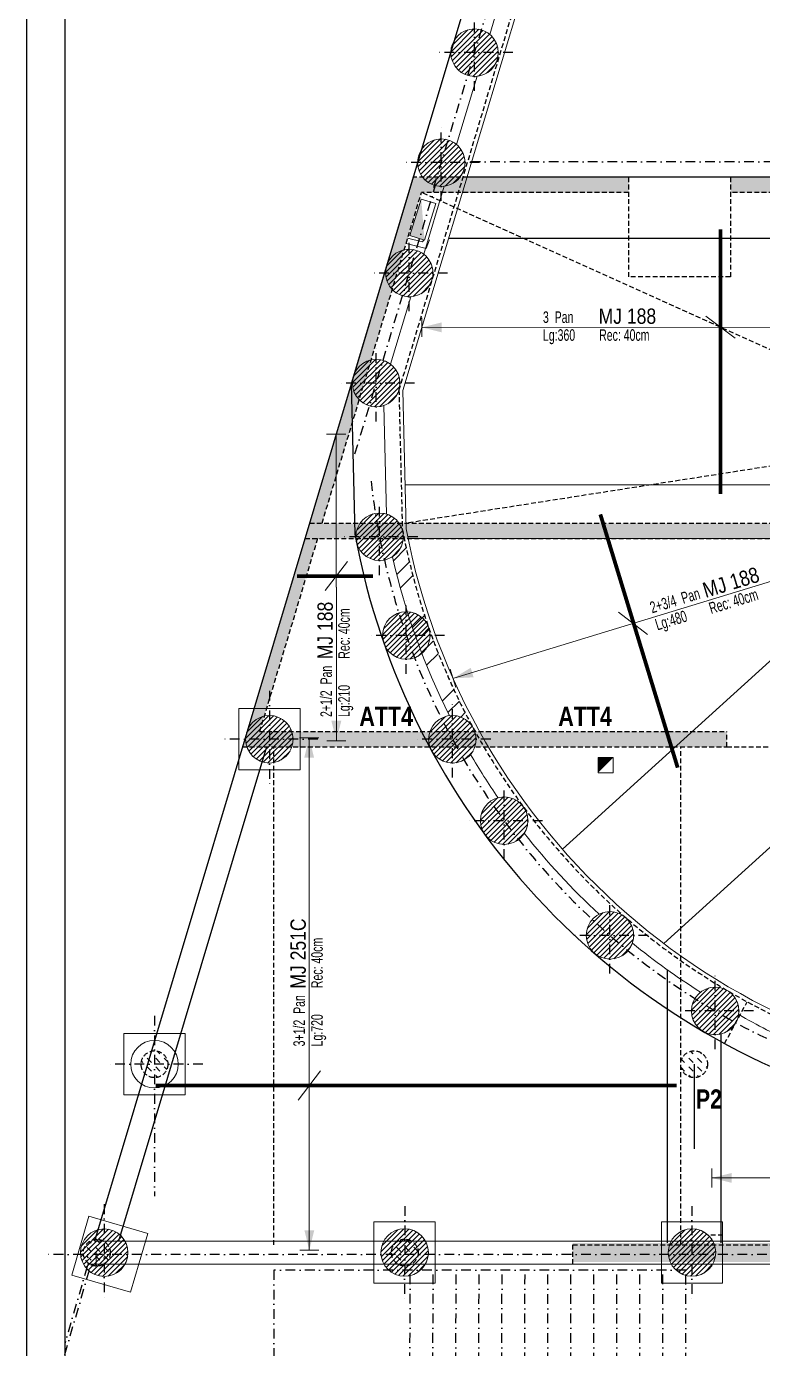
# Model space of a CAD drawing. Header units: millimetres. Extents: x 11968 to 17218, y -49066 to -44866.
# Drawn here: x 11968 to 12929, y -48194 to -46468 of the extents above; entities that cross this region are included whole.
import ezdxf
from ezdxf.enums import TextEntityAlignment as Align

# ---------------------------------------------------------------- set-up
doc = ezdxf.new("R2010")
doc.units = ezdxf.units.MM
doc.linetypes.add('CACHEX2', pattern=[19.05, 12.7, -6.35])
doc.linetypes.add('TIRETPTX2', pattern=[50.8, 25.4, -12.7, 0, -12.7])
for name, color, linetype in [('01-Cad  2', 1, 'Continuous'), ('01_ARMA_INF', 50, 'Continuous'), ('01_linteaux', 2, 'Continuous'), ('01_murs_sup', 2, 'CACHEX2'), ('01_poch_BN', 9, 'Continuous'), ('01_poch_murs', 253, 'Continuous'), ('01_texte', 230, 'Continuous')]:
    doc.layers.add(name, color=color, linetype=linetype)
for name, color, linetype, lineweight in [('01_murs_coup', 5, 'Continuous', 60), ('01_PIEUX', 5, 'Continuous', 60), ('01_poutres', 2, 'Continuous', 18), ('01_résv', 32, 'Continuous', 9), ('B Général', 7, 'Continuous', 5)]:
    doc.layers.add(name, color=color, linetype=linetype, lineweight=lineweight)
doc.styles.add('PATIO', font='ARIALN.TTF')
doc.styles.add('Titre', font='ariblk.ttf')
pattern_1 = [(135, (-9477.412, -36504.9156), (-11.2253202, 9e-16), [7.9375, -7.9375])]
pattern_2 = [(135, (-9477.412, -36504.7156), (-11.2253202, 9e-16), [7.9375, -7.9375])]

msp = doc.modelspace()

# ---------------------------------------------------------------- hatches: boundary and pattern name
at = {"layer": '01_murs_sup', "ltscale": 0.5}
h = msp.add_hatch(dxfattribs=at)
h.set_pattern_fill('DASH', color=256, scale=2.5, angle=135)
h.set_pattern_definition([(135, (12823.496, -36482.919), (-11.22532, 9e-16), [7.9375, -7.9375])])
edge = h.paths.add_edge_path()
edge.add_line((13334.2, -46664.53), (13334.2, -46684.53))
edge.add_arc((13334.2, -46984.53), 300, 0, 90, ccw=False)
edge.add_line((13634.2, -46984.53), (13654.2, -46984.53))
edge.add_line((13654.2, -46984.53), (13654.2, -46983.29))
edge.add_arc((13334.2, -46984.53), 320, 0.22273, 90)
h.paths.add_polyline_path([(13334.2, -46664.53), (13034.2, -46664.53), (13034.2, -46597.84), (13014.2, -46597.84), (13014.2, -46664.53), (12887.37, -46664.53), (12887.37, -46684.53), (13334.2, -46684.53)])
h.paths.add_polyline_path([(12754.17, -46664.53), (12473.05, -46664.53), (12376.99, -46984.53), (12393.7, -46984.53), (12483.75, -46684.53), (12754.17, -46684.53)])
h.paths.add_polyline_path([(13334.2, -47116.17), (13165.78, -47116.17), (13165.78, -47136.17), (13229.17, -47136.17), (13229.17, -47276.57), (13247.17, -47276.57), (13247.17, -47136.17), (13334.2, -47136.17)])
edge = h.paths.add_edge_path()
edge.add_line((13654.2, -46984.53), (13634.2, -46984.53))
edge.add_line((13634.2, -46984.53), (13634.2, -47116.17))
edge.add_line((13634.2, -47116.17), (13334.2, -47116.17))
edge.add_line((13334.2, -47116.17), (13334.2, -47136.17))
edge.add_line((13334.2, -47136.17), (13634.2, -47136.17))
edge.add_line((13634.2, -47136.17), (13634.2, -47388.17))
edge.add_line((13634.2, -47388.17), (13334.2, -47388.17))
edge.add_line((13334.2, -47388.17), (13334.2, -47408.17))
edge.add_line((13334.2, -47408.17), (14126.11, -47408.17))
edge.add_arc((13334.2, -46957.84), 911, 330.37436, 342.53676)
edge.add_line((14203.22, -47231.22), (14203.22, -46984.53))
edge.add_line((14203.22, -46984.53), (14183.22, -46984.53))
edge.add_line((14183.22, -46984.53), (14183.22, -47228.13))
edge.add_arc((13334.2, -46957.84), 891, 331.11977, 342.3403, ccw=False)
edge.add_line((14114.39, -47388.17), (13654.2, -47388.17))
edge.add_line((13654.2, -47388.17), (13654.2, -46984.53))
h.paths.add_polyline_path([(13334.2, -47388.17), (13247.17, -47388.17), (13247.17, -47379.77), (13229.17, -47379.77), (13229.17, -47388.17), (13181.85, -47388.17), (13181.85, -47408.17), (13334.2, -47408.17)])
h.paths.add_polyline_path([(12250.16, -47408.28), (12882.35, -47408.17), (12882.35, -47388.17), (12272.53, -47388.17), (12348.18, -47136.17), (13041.17, -47136.17), (13041.17, -47388.17), (12985.55, -47388.17), (12985.55, -47408.17), (13078.65, -47408.17), (13078.65, -47388.17), (13059.17, -47388.17), (13059.17, -47116.17), (12354.18, -47116.17), (12393.7, -46984.53), (12376.99, -46984.53)])
h = msp.add_hatch(dxfattribs=at)
h.set_pattern_fill('DASH', color=256, scale=2.5, angle=135)
h.set_pattern_definition(pattern_1)
h.paths.add_polyline_path([(12137, -47804.91), (12135.42, -47810.18), (12135.42, -47822.34), (12152.92, -47822.34, 0.3879504)])
h.paths.add_polyline_path([(12135.42, -47810.18), (12135.42, -47804.84, 0.0377781), (12132.78, -47805.04), (12127.59, -47822.34), (12131.77, -47822.34)])
h.paths.add_polyline_path([(12130.53, -47812.54, -0.3862519), (12130.3, -47812.68), (12128.51, -47812.32), (12125.5, -47822.34), (12127.59, -47822.34)])
h.paths.add_polyline_path([(12128.51, -47812.32), (12122.05, -47811.05, 0.1771433), (12117.92, -47822.34), (12125.5, -47822.34)])
h.paths.add_polyline_path([(12125.5, -47822.34), (12117.92, -47822.34, 0.0703601), (12118.6, -47827.19), (12123.45, -47829.18)])
h.paths.add_polyline_path([(12127.59, -47822.34), (12125.5, -47822.34), (12123.45, -47829.18), (12125.14, -47829.88, -0.3856262), (12125.25, -47830.12)])
h.paths.add_polyline_path([(12131.77, -47822.34), (12127.59, -47822.34), (12123.69, -47835.33, 0.0604569), (12127.14, -47837.76)])
h.paths.add_polyline_path([(12123.36, -47829.47), (12118.71, -47827.56, 0.0475504), (12120, -47830.62), (12122.85, -47831.18)])
h.paths.add_polyline_path([(12122.76, -47831.47), (12120.19, -47830.96, 0.0475559), (12122.1, -47833.69)])
h.paths.add_polyline_path([(12124.78, -47831.69, -0.3862519), (12124.55, -47831.83), (12122.76, -47831.47), (12122.1, -47833.69, 0.0327381), (12123.69, -47835.33)])
h.paths.add_polyline_path([(12135.42, -47822.34), (12131.77, -47822.34), (12127.14, -47837.76, 0.1238142), (12135.42, -47839.84)])
h.paths.add_polyline_path([(12152.92, -47822.34), (12135.42, -47822.34), (12135.42, -47839.84, 0.4142136)])
h = msp.add_hatch(dxfattribs=at)
h.set_pattern_fill('DASH', color=256, scale=2.5, angle=135)
h.set_pattern_definition(pattern_1)
h.paths.add_polyline_path([(12857.17, -47822.34, 0.4690029), (12836.48, -47805.13), (12823.1, -47827.95, 0.8486961)])
h.paths.add_polyline_path([(12836.48, -47805.13, 0.3614677), (12822.17, -47822.34, 0.0818436), (12823.1, -47827.95)])
h = msp.add_hatch(dxfattribs=at)
h.set_pattern_fill('DASH', color=256, scale=2.5, angle=135)
h.set_pattern_definition(pattern_1)
h.paths.add_polyline_path([(12056.81, -48051.17, 0.2735656), (12043.46, -48062.97), (12052.48, -48065.6), (12053.29, -48062.9), (12045.62, -48061.39, -0.4427393), (12045.47, -48061.13), (12046.48, -48057.77, -0.4433907), (12046.75, -48057.64), (12053.98, -48060.61)])
h.paths.add_polyline_path([(12058.98, -48050.9, 0.0313024), (12056.81, -48051.17), (12053.98, -48060.61), (12055.67, -48061.31, -0.3856262), (12055.78, -48061.55)])
h.paths.add_polyline_path([(12063.09, -48051.12, 0.0590074), (12058.98, -48050.9), (12054.4, -48066.16), (12058.24, -48067.28)])
h.paths.add_polyline_path([(12069.81, -48053.79, 0.104424), (12063.09, -48051.12), (12058.24, -48067.28), (12061.93, -48068.36), (12069.81, -48068.36)])
h.paths.add_polyline_path([(12069.81, -48053.79), (12069.81, -48068.36), (12077.61, -48068.36, 0.2508915)])
h.paths.add_polyline_path([(12077.61, -48068.36), (12069.81, -48068.36), (12069.81, -48080.86), (12072.36, -48080.86, 0.2015659)])
h.paths.add_polyline_path([(12069.81, -48070.66), (12061.93, -48068.36), (12059.17, -48068.36), (12059.17, -48080.86), (12069.81, -48080.86)])
h.paths.add_polyline_path([(12059.17, -48068.36), (12057.92, -48068.36), (12054.16, -48080.86), (12059.17, -48080.86)])
h.paths.add_polyline_path([(12054.16, -48080.86), (12053.1, -48084.4, 0.25519), (12069.81, -48082.92), (12069.81, -48080.86)])
h.paths.add_polyline_path([(12057.92, -48068.36), (12053.74, -48068.36), (12049.99, -48080.86), (12054.16, -48080.86)])
h.paths.add_polyline_path([(12053.74, -48068.36), (12051.65, -48068.36), (12049.66, -48074.98), (12051.35, -48075.68, -0.3856262), (12051.47, -48075.92)])
h.paths.add_polyline_path([(12051.65, -48068.36), (12042.61, -48068.36, 0.056272), (12043.05, -48072.26), (12049.66, -48074.98)])
h.paths.add_polyline_path([(12052.48, -48065.6), (12043.46, -48062.97, 0.0784305), (12042.61, -48068.36), (12051.65, -48068.36)])
h.paths.add_polyline_path([(12043.14, -48072.62, 0.0524589), (12044.39, -48076.06), (12049.06, -48076.98), (12049.58, -48075.27)])
h.paths.add_polyline_path([(12048.98, -48077.27), (12044.57, -48076.4, 0.0797259), (12047.86, -48080.86), (12047.9, -48080.86)])
h.paths.add_polyline_path([(12051, -48077.49, -0.3862519), (12050.77, -48077.63), (12048.98, -48077.27), (12047.9, -48080.86), (12049.99, -48080.86)])
h.paths.add_polyline_path([(12054.16, -48080.86), (12049.99, -48080.86), (12049.55, -48082.32, 0.0590074), (12053.1, -48084.4)])
h = msp.add_hatch(dxfattribs=at)
h.set_pattern_fill('DASH', color=256, scale=2.5, angle=135)
h.set_pattern_definition(pattern_2)
h.paths.add_polyline_path([(12461.95, -48050.66, 0.411326), (12444.63, -48068.16), (12461.93, -48068.16)])
h.paths.add_polyline_path([(12461.95, -48050.66), (12461.93, -48068.16), (12479.63, -48068.16, 0.4170828)])
h = msp.add_hatch(dxfattribs=at)
h.set_pattern_fill('DASH', color=256, scale=2.5, angle=135)
h.set_pattern_definition([(135, (12823.496, -36480.419), (-11.22532, 9e-16), [7.9375, -7.9375])])
h.paths.add_polyline_path([(13334.2, -48055.66), (12681.27, -48055.66), (12681.27, -48080.66), (13334.2, -48080.66)])
h.paths.add_polyline_path([(14384.3, -48055.66), (13334.2, -48055.66), (13334.2, -48080.66), (14384.3, -48080.66)])
h = msp.add_hatch(dxfattribs=at)
h.set_pattern_fill('DASH', color=256, scale=2.5, angle=135)
h.set_pattern_definition(pattern_2)
h.paths.add_polyline_path([(12461.93, -48068.16), (12444.63, -48068.16, 0.2015613), (12449.88, -48080.66), (12461.91, -48080.66)])
at = {"layer": '01_poch_murs', "ltscale": 0.5}
h = msp.add_hatch(dxfattribs=at)
h.set_pattern_fill('ANSI31', color=256, scale=1.5)
h.set_pattern_definition([(45, (-5655.559, -37798.697), (-3.367596, 3.367596), [])])
h.paths.add_polyline_path([(12553.13, -46470.96, 0.4142136), (12522.13, -46501.96), (12553.13, -46501.96)])
h.paths.add_polyline_path([(12553.13, -46501.96), (12522.13, -46501.96, 0.4142136), (12553.13, -46532.96)])
h.paths.add_polyline_path([(12553.13, -46470.96), (12553.13, -46501.96), (12584.13, -46501.96, 0.4142136)])
h.paths.add_polyline_path([(12584.13, -46501.96), (12553.13, -46501.96), (12553.13, -46532.96, 0.4142136)])
h = msp.add_hatch(dxfattribs=at)
h.set_pattern_fill('ANSI31', color=256, scale=1.5)
h.set_pattern_definition([(45, (-5698.9996, -37942.2692), (-3.367596, 3.367596), [])])
h.paths.add_polyline_path([(12509.69, -46614.54, 0.4142136), (12478.69, -46645.54), (12509.69, -46645.54)])
h.paths.add_polyline_path([(12509.69, -46645.54), (12478.69, -46645.54, 0.4142136), (12509.69, -46676.54)])
h.paths.add_polyline_path([(12509.69, -46614.54), (12509.69, -46645.54), (12540.69, -46645.54, 0.4142136)])
h.paths.add_polyline_path([(12540.69, -46645.54), (12509.69, -46645.54), (12509.69, -46676.54, 0.4142136)])
h = msp.add_hatch(dxfattribs=at)
h.set_pattern_fill('ANSI31', color=256, scale=1.5)
h.set_pattern_definition([(45, (-5740.787, -38086.332), (-3.367596, 3.367596), [])])
h.paths.add_polyline_path([(12467.91, -46758.6, 0.4142136), (12436.91, -46789.6), (12467.91, -46789.6)])
h.paths.add_polyline_path([(12467.91, -46789.6), (12436.91, -46789.6, 0.4142136), (12467.91, -46820.6)])
h.paths.add_polyline_path([(12467.91, -46758.6), (12467.91, -46789.6), (12498.91, -46789.6, 0.4142136)])
h.paths.add_polyline_path([(12498.91, -46789.6), (12467.91, -46789.6), (12467.91, -46820.6, 0.4142136)])
h = msp.add_hatch(dxfattribs=at)
h.set_pattern_fill('ANSI31', color=256, scale=1.5)
h.set_pattern_definition([(45, (-5783.9433, -38229.9994), (-3.367596, 3.367596), [])])
h.paths.add_polyline_path([(12424.75, -46902.27, 0.4142136), (12393.75, -46933.27), (12424.75, -46933.27)])
h.paths.add_polyline_path([(12424.75, -46933.27), (12393.75, -46933.27, 0.4142136), (12424.75, -46964.27)])
h.paths.add_polyline_path([(12424.75, -46902.27), (12424.75, -46933.27), (12455.75, -46933.27, 0.4142136)])
h.paths.add_polyline_path([(12455.75, -46933.27), (12424.75, -46933.27), (12424.75, -46964.27, 0.4142136)])
h = msp.add_hatch(dxfattribs=at)
h.set_pattern_fill('ANSI31', color=256, scale=1.5)
h.set_pattern_definition([(45, (-5779.5297, -38430.5896), (-3.367596, 3.367596), [])])
h.paths.add_polyline_path([(12429.16, -47102.86, 0.4142136), (12398.16, -47133.86), (12429.16, -47133.86)])
h.paths.add_polyline_path([(12429.16, -47133.86), (12398.16, -47133.86, 0.4142136), (12429.16, -47164.86)])
h.paths.add_polyline_path([(12429.16, -47102.86), (12429.16, -47133.86), (12460.16, -47133.86, 0.4142136)])
h.paths.add_polyline_path([(12460.16, -47133.86), (12429.16, -47133.86), (12429.16, -47164.86, 0.4142136)])
h = msp.add_hatch(dxfattribs=at)
h.set_pattern_fill('ANSI34', color=2, scale=5)
h.set_pattern_definition([(45, (-4665.36, -25191.075), (-67.35192, 67.35192), []), (45, (-4642.91, -25191.075), (-67.35192, 67.35192), []), (45, (-4620.46, -25191.075), (-67.35192, 67.35192), []), (45, (-4598.01, -25191.075), (-67.35192, 67.35192), [])])
h.paths.add_polyline_path([(13041.17, -47320.1), (13025.16, -47320.1), (13025.16, -47388.17), (13041.17, -47388.17)])
h.paths.add_polyline_path([(12496.98, -47262.68), (12495.06, -47262.68, -0.2171494), (12484.39, -47286.08, 0.0244261), (12520.46, -47367.39, -0.3072255), (12551.39, -47383.37, -0.0371972)])
h.paths.add_polyline_path([(12465.34, -47231.71, 0.0089649), (12475.72, -47262.68), (12495.06, -47262.68, 0.4020997)], flags=17)
h.paths.add_polyline_path([(12461.23, -47136.17), (12460.08, -47136.17, -0.2355691), (12445.91, -47159.95, 0.0204107), (12465.34, -47231.71, -0.3072255), (12493.31, -47252.43, -0.0338774)])
h.paths.add_polyline_path([(13000.02, -47355.34), (13036.19, -47355.34), (13036.19, -47324.11), (13000.02, -47324.11)], flags=9)
h.paths.add_polyline_path([(12456.27, -47273.74), (12502.11, -47257.68), (12491.78, -47228.21), (12445.94, -47244.27)], flags=9)
h = msp.add_hatch(dxfattribs=at)
h.set_pattern_fill('ANSI31', color=256, scale=1.5)
h.set_pattern_definition([(45, (-5744.6347, -38559.4114), (-3.367596, 3.367596), [])])
h.paths.add_polyline_path([(12464.06, -47231.68, 0.4142136), (12433.06, -47262.68), (12464.06, -47262.68)])
h.paths.add_polyline_path([(12464.06, -47262.68), (12433.06, -47262.68, 0.4142136), (12464.06, -47293.68)])
h.paths.add_polyline_path([(12464.06, -47231.68), (12464.06, -47262.68), (12495.06, -47262.68, 0.4142136)])
h.paths.add_polyline_path([(12495.06, -47262.68), (12464.06, -47262.68), (12464.06, -47293.68, 0.4142136)])
h = msp.add_hatch(dxfattribs=at)
h.set_pattern_fill('ANSI31', color=256, scale=1.5)
h.set_pattern_definition([(45, (-5923.3605, -38694.906), (-3.367596, 3.367596), [])])
h.paths.add_polyline_path([(12285.33, -47367.17, 0.4142136), (12254.33, -47398.17), (12285.33, -47398.17)])
h.paths.add_polyline_path([(12285.33, -47398.17), (12254.33, -47398.17, 0.4142136), (12285.33, -47429.17)])
h.paths.add_polyline_path([(12285.33, -47367.17), (12285.33, -47398.17), (12316.33, -47398.17, 0.4142136)])
h.paths.add_polyline_path([(12316.33, -47398.17), (12285.33, -47398.17), (12285.33, -47429.17, 0.4142136)])
h = msp.add_hatch(dxfattribs=at)
h.set_pattern_fill('ANSI31', color=256, scale=1.5)
h.set_pattern_definition([(45, (-5684.5423, -38694.906), (-3.367596, 3.367596), [])])
h.paths.add_polyline_path([(12524.15, -47367.17, 0.4142136), (12493.15, -47398.17), (12524.15, -47398.17)])
h.paths.add_polyline_path([(12524.15, -47398.17), (12493.15, -47398.17, 0.4142136), (12524.15, -47429.17)])
h.paths.add_polyline_path([(12524.15, -47367.17), (12524.15, -47398.17), (12555.15, -47398.17, 0.4142136)])
h.paths.add_polyline_path([(12555.15, -47398.17), (12524.15, -47398.17), (12524.15, -47429.17, 0.4142136)])
h = msp.add_hatch(dxfattribs=at)
h.set_pattern_fill('ANSI31', color=256, scale=1.5)
h.set_pattern_definition([(45, (-5616.97, -38801.2), (-3.367596, 3.367596), [])])
h.paths.add_polyline_path([(12591.72, -47473.47, 0.4142136), (12560.72, -47504.47), (12591.72, -47504.47)])
h.paths.add_polyline_path([(12591.72, -47504.47), (12560.72, -47504.47, 0.4142136), (12591.72, -47535.47)])
h.paths.add_polyline_path([(12591.72, -47473.47), (12591.72, -47504.47), (12622.72, -47504.47, 0.4142136)])
h.paths.add_polyline_path([(12622.72, -47504.47), (12591.72, -47504.47), (12591.72, -47535.47, 0.4142136)])
h = msp.add_hatch(dxfattribs=at)
h.set_pattern_fill('ANSI31', color=256, scale=1.5)
h.set_pattern_definition([(45, (-5478.8668, -38950.8535), (-3.367596, 3.367596), [])])
h.paths.add_polyline_path([(12729.83, -47623.12, 0.4142136), (12698.83, -47654.12), (12729.83, -47654.12)])
h.paths.add_polyline_path([(12729.83, -47654.12), (12698.83, -47654.12, 0.4142136), (12729.83, -47685.12)])
h.paths.add_polyline_path([(12729.83, -47623.12), (12729.83, -47654.12), (12760.83, -47654.12, 0.4142136)])
h.paths.add_polyline_path([(12760.83, -47654.12), (12729.83, -47654.12), (12729.83, -47685.12, 0.4142136)])
h = msp.add_hatch(dxfattribs=at)
h.set_pattern_fill('ANSI31', color=256, scale=1.5)
h.set_pattern_definition([(45, (-5341.5224, -39049.5313), (-3.367596, 3.367596), [])])
h.paths.add_polyline_path([(12867.17, -47721.8, 0.4142136), (12836.17, -47752.8), (12867.17, -47752.8)])
h.paths.add_polyline_path([(12867.17, -47752.8), (12836.17, -47752.8, 0.4142136), (12867.17, -47783.8)])
h.paths.add_polyline_path([(12867.17, -47721.8), (12867.17, -47752.8), (12898.17, -47752.8, 0.4142136)])
h.paths.add_polyline_path([(12898.17, -47752.8), (12867.17, -47752.8), (12867.17, -47783.8, 0.4142136)])
h = msp.add_hatch(dxfattribs=at)
h.set_pattern_fill('ANSI31', color=256, scale=1.5)
h.set_pattern_definition([(45, (-6138.8834, -39365.092), (-3.367596, 3.367596), [])])
h.paths.add_polyline_path([(12069.81, -48037.36, 0.4142136), (12038.81, -48068.36), (12069.81, -48068.36)])
h.paths.add_polyline_path([(12069.81, -48068.36), (12038.81, -48068.36, 0.4142136), (12069.81, -48099.36)])
h.paths.add_polyline_path([(12069.81, -48037.36), (12069.81, -48068.36), (12100.81, -48068.36, 0.4142136)])
h.paths.add_polyline_path([(12100.81, -48068.36), (12069.81, -48068.36), (12069.81, -48099.36, 0.4142136)])
h = msp.add_hatch(dxfattribs=at)
h.set_pattern_fill('ANSI31', color=256, scale=1.5)
h.set_pattern_definition([(45, (-5746.8654, -39364.8925), (-3.367596, 3.367596), [])])
h.paths.add_polyline_path([(12461.83, -48037.16, 0.4142136), (12430.83, -48068.16), (12461.83, -48068.16)])
h.paths.add_polyline_path([(12461.83, -48068.16), (12430.83, -48068.16, 0.4142136), (12461.83, -48099.16)])
h.paths.add_polyline_path([(12461.83, -48037.16), (12461.83, -48068.16), (12492.83, -48068.16, 0.4142136)])
h.paths.add_polyline_path([(12492.83, -48068.16), (12461.83, -48068.16), (12461.83, -48099.16, 0.4142136)])
h = msp.add_hatch(dxfattribs=at)
h.set_pattern_fill('ANSI31', color=256, scale=1.5)
h.set_pattern_definition([(45, (-5371.8176, -39364.8925), (-3.367596, 3.367596), [])])
h.paths.add_polyline_path([(12836.87, -48037.16, 0.4142136), (12805.87, -48068.16), (12836.87, -48068.16)])
h.paths.add_polyline_path([(12836.87, -48068.16), (12805.87, -48068.16, 0.4142136), (12836.87, -48099.16)])
h.paths.add_polyline_path([(12836.87, -48037.16), (12836.87, -48068.16), (12867.87, -48068.16, 0.4142136)])
h.paths.add_polyline_path([(12867.87, -48068.16), (12836.87, -48068.16), (12836.87, -48099.16, 0.4142136)])

# ---------------------------------------------------------------- linework, layer by layer
at = {"layer": '01-Cad  2'}
for p, q in [((11968.3, -44866.08, 9.99), (11968.3, -49066.08, -5.46)), ((12018.3, -44916.08, -0.3), (12018.3, -49016.08, -0.3))]:
    msp.add_line(p, q, dxfattribs=at)
at = {"layer": '01_ARMA_INF', "linetype": 'Continuous', "lineweight": 0, "const_width": 5, "flags": 128}
for points in [[(12874.07, -47078.17), (12874.03, -46732.53)], [(12818.21, -47435.24), (12717.29, -47104.66)], [(12420.76, -47185.36), (12321.4, -47185.39)], [(12816.67, -47850.13), (12137.08, -47850.16)]]:
    msp.add_lwpolyline(points, dxfattribs=at)
at = {"layer": '01_linteaux', "ltscale": 0.5}
for p, q in [((12675.5, -45989.87), (12392.2, -46934.03)), ((13334.2, -46664.53), (12543.06, -46664.53)), ((13122.54, -46744.53), (12519.03, -46744.53))]:
    msp.add_line(p, q, dxfattribs=at)
at = {"layer": '01_linteaux', "linetype": 'CACHEX2', "ltscale": 0.5}
for p, q in [((12735.49, -46006.55), (12454.42, -46942.24)), ((12454.42, -46942.24), (12458.81, -47123.88)), ((12879.36, -47795.29), (12908.95, -47740.81))]:
    msp.add_line(p, q, dxfattribs=at)
at = {"layer": '01_linteaux', "linetype": 'TIRETPTX2', "ltscale": 0.5}
for p, q in [((12499.87, -46678), (12706.56, -45994.9)), ((12553.13, -46551.96), (12553.13, -46451.96)), ((12603.13, -46501.96), (12503.13, -46501.96)), ((12509.69, -46695.54), (12509.69, -46595.54)), ((12559.69, -46645.54), (12459.69, -46645.54)), ((12994.2, -46644.53), (12543.06, -46644.53)), ((12397.04, -47025.58), (12502.74, -46673.45)), ((12467.91, -46839.6), (12467.91, -46739.6)), ((12517.91, -46789.6), (12417.91, -46789.6)), ((12424.75, -46983.27), (12424.75, -46883.27)), ((12474.75, -46933.27), (12374.75, -46933.27)), ((12429.16, -47183.86), (12429.16, -47083.86)), ((12479.16, -47133.86), (12379.16, -47133.86)), ((12464.06, -47312.68), (12464.06, -47212.68)), ((12514.06, -47262.68), (12414.06, -47262.68)), ((12285.33, -47335.02), (12285.33, -47461.33)), ((12524.15, -47448.17), (12524.15, -47348.17)), ((12348.49, -47398.17), (12222.17, -47398.17)), ((12574.15, -47398.17), (12474.15, -47398.17)), ((12591.72, -47554.47), (12591.72, -47454.47)), ((12641.72, -47504.47), (12541.72, -47504.47)), ((12729.83, -47704.12), (12729.83, -47604.12)), ((12779.83, -47654.12), (12679.83, -47654.12)), ((12867.17, -47802.8), (12867.17, -47702.8)), ((12135.42, -47759.18), (12135.42, -47994.41)), ((12917.17, -47752.8), (12817.17, -47752.8)), ((12198.58, -47822.34), (12072.26, -47822.34)), ((12069.81, -48005.2), (12069.81, -48131.52)), ((12462.03, -48007.5), (12461.83, -48133.82)), ((12836.87, -48007.5), (12836.87, -48133.82)), ((14540.94, -48070.66), (11996.65, -48070.66)), ((12018.3, -48201.33), (12052.75, -48083.29)), ((12047.67, -48086.4), (12018.3, -48187.05)), ((12291.17, -48091.16), (12291.05, -48211.16)), ((12828.95, -48091.16), (12291.17, -48091.16)), ((12468.83, -48211.34), (12468.95, -48091.34)), ((12498.83, -48211.37), (12498.95, -48091.37)), ((12528.83, -48211.4), (12528.95, -48091.4)), ((12558.83, -48211.43), (12558.95, -48091.43)), ((12588.83, -48211.46), (12588.95, -48091.46)), ((12618.83, -48211.49), (12618.95, -48091.49)), ((12648.83, -48211.52), (12648.95, -48091.52)), ((12678.83, -48211.55), (12678.95, -48091.55)), ((12708.83, -48211.58), (12708.95, -48091.58)), ((12738.83, -48211.61), (12738.95, -48091.61)), ((12768.83, -48211.64), (12768.95, -48091.64)), ((12798.83, -48211.67), (12798.95, -48091.67)), ((12828.83, -48211.7), (12828.95, -48091.16))]:
    msp.add_line(p, q, dxfattribs=at)
at = {"layer": '01_linteaux', "linetype": 'Continuous', "ltscale": 0.5}
for p, q in [((12473.05, -46664.53), (12056.9, -48053.16)), ((12392.2, -46934.03), (12396.95, -47130.37)), ((12281.51, -47408.17), (12088.22, -48053.16)), ((12804.67, -47699.13), (12804.67, -48055.66)), ((12874.67, -47782.88), (12874.67, -48055.66))]:
    msp.add_line(p, q, dxfattribs=at)
at = {"layer": '01_linteaux', "linetype": 'TIRETPTX2', "ltscale": 0.5}
msp.add_arc((13334.2, -46957.84), 922, 186.43891, 321.92875, dxfattribs=at)
at = {"layer": '01_linteaux', "linetype": 'Continuous', "ltscale": 0.5}
msp.add_arc((13334.2, -46957.84), 953, 190.4302, 319.62765, dxfattribs=at)
at = {"layer": '01_linteaux', "linetype": 'CACHEX2', "ltscale": 0.5}
msp.add_arc((13334.2, -46957.84), 891, 190.74028, 269.02294, dxfattribs=at)
at = {"layer": '01_murs_coup', "linetype": 'Continuous', "lineweight": 5, "ltscale": 0.5}
for p, q in [((12741.05, -46005.43), (12459.44, -46942.92)), ((12599.52, -46389.25), (12572.87, -46478.06)), ((12556.45, -46532.79), (12529.72, -46621.87)), ((12513.38, -46676.32), (12486.77, -46765)), ((12470.1, -46820.52), (12443.62, -46908.67)), ((12459.44, -46942.92), (12463.8, -47123.35)), ((12434.91, -46962.56), (12438.33, -47104.24)), ((12056.9, -48053.16), (12986.3, -48053.16)), ((12059.17, -48083.16), (12059.17, -48067.16)), ((12047.9, -48083.16), (13006.3, -48083.16))]:
    msp.add_line(p, q, dxfattribs=at)
for centre, radius, start, end in [((13317.72, -46983.34), 865.5, 90, 90), ((13334.2, -46957.84), 886, 190.7667, 343.38595), ((13334.2, -46957.84), 911, 192.81788, 206.71595), ((13334.2, -46957.84), 911, 210.33993, 214.54921), ((13334.2, -46957.84), 911, 218.17319, 227.22976), ((13334.2, -46957.84), 911, 230.85374, 237.75402), ((13315.74, -47032.07), 837.22, 240.05365, 245.73272)]:
    msp.add_arc(centre, radius, start, end, dxfattribs=at)
at = {"layer": '01_murs_sup', "ltscale": 0.5}
for p, q in [((12754.17, -46664.53), (12473.05, -46664.53)), ((12754.17, -46664.53), (12754.17, -46684.53)), ((12887.17, -46664.53), (12754.17, -46664.53)), ((12754.17, -46664.53), (12754.17, -46794.53)), ((13014.2, -46664.53), (12887.17, -46664.53)), ((12887.17, -46664.53), (12887.17, -46684.53)), ((12887.17, -46664.53), (12887.17, -46794.53)), ((12354.18, -47116.17), (12483.75, -46684.53)), ((12754.17, -46684.53), (12483.75, -46684.53)), ((13169.18, -46993.1), (12483.75, -46684.53)), ((13334.2, -46684.53), (12887.17, -46684.53)), ((12887.17, -46794.53), (12754.17, -46794.53)), ((13169.49, -47005.69), (12463.63, -47116.17)), ((12337.7, -47116.17), (13059.17, -47116.17)), ((12348.18, -47136.17), (12272.53, -47388.17)), ((12331.71, -47136.17), (13041.17, -47136.17)), ((12272.53, -47388.17), (12882.35, -47388.17)), ((12882.35, -47408.17), (12882.35, -47388.17)), ((12249.83, -47408.17), (12882.35, -47408.17)), ((12291.17, -48058.16), (12291.17, -47408.17)), ((12822.17, -48058.16), (12822.17, -47408.17)), ((12882.35, -47408.17), (13078.65, -47408.17)), ((12681.27, -48058.16), (14384.3, -48058.16)), ((12681.27, -48083.16), (12681.27, -48058.16)), ((12877.17, -48045.66), (12857.17, -48045.66))]:
    msp.add_line(p, q, dxfattribs=at)
for centre in [(12135.42, -47822.34), (12839.67, -47822.34), (12060.11, -48068.36), (12462.13, -48068.16)]:
    msp.add_circle(centre, 17.5, dxfattribs=at)
at = {"layer": '01_PIEUX', "color": 2, "linetype": 'Continuous', "lineweight": 5, "ltscale": 0.5}
for p, q in [((12245.33, -47358.17), (12245.33, -47438.17)), ((12325.33, -47358.17), (12245.33, -47358.17)), ((12325.33, -47358.17), (12325.33, -47438.17)), ((12325.33, -47438.17), (12245.33, -47438.17)), ((12095.42, -47782.34), (12095.42, -47862.34)), ((12175.42, -47782.34), (12095.42, -47782.34)), ((12175.42, -47782.34), (12175.42, -47862.34)), ((12175.42, -47862.34), (12095.42, -47862.34)), ((12049.77, -48020.84), (12027.36, -48097.64)), ((12126.56, -48043.25), (12049.77, -48020.84)), ((12421.83, -48028.16), (12421.83, -48108.16)), ((12501.83, -48028.16), (12421.83, -48028.16)), ((12501.83, -48028.16), (12501.83, -48108.16)), ((12796.87, -48028.16), (12796.87, -48108.16)), ((12876.87, -48028.16), (12796.87, -48028.16)), ((12876.87, -48028.16), (12876.87, -48108.16)), ((12126.56, -48043.25), (12104.15, -48120.05)), ((12104.15, -48120.05), (12027.36, -48097.64)), ((12501.83, -48108.16), (12421.83, -48108.16)), ((12876.87, -48108.16), (12796.87, -48108.16))]:
    msp.add_line(p, q, dxfattribs=at)
at = {"layer": '01_PIEUX', "linetype": 'Continuous', "lineweight": 5, "ltscale": 0.5}
for centre in [(12553.13, -46501.96), (12509.69, -46645.54), (12467.91, -46789.6), (12424.75, -46933.27), (12429.16, -47133.86), (12464.06, -47262.68), (12285.33, -47398.17), (12524.15, -47398.17), (12591.72, -47504.47), (12729.83, -47654.12), (12867.17, -47752.8), (12135.42, -47822.34), (12069.81, -48068.36), (12461.83, -48068.16), (12836.87, -48068.16)]:
    msp.add_circle(centre, 31, dxfattribs=at)
at = {"layer": '01_poch_BN', "ltscale": 0.5}
msp.add_line((12839.67, -47822.34), (12839.67, -47932.94), dxfattribs=at)
at = {"layer": '01_poutres', "ltscale": 0.5}
for points in [[(13035.15, -47066.17), (12462.42, -47066.17)], [(13063.82, -47136.17), (12466.34, -47136.17)], [(13082.64, -47165.68), (12667.74, -47541.64)], [(13228.86, -47276.09), (12800.01, -47664.69)]]:
    msp.add_lwpolyline(points, dxfattribs=at)
at = {"layer": '01_résv', "ltscale": 0.5}
for p, q in [((12468.73, -46740.83), (12483.58, -46693.09)), ((12483.58, -46693.09), (12502.68, -46699.04)), ((12502.68, -46699.04), (12487.82, -46746.78)), ((12487.82, -46746.78), (12468.73, -46740.83)), ((12714.22, -47442.04), (12714.22, -47422.04)), ((12714.22, -47422.04), (12734.22, -47422.04)), ((12734.22, -47422.04), (12734.22, -47442.04)), ((12734.22, -47442.04), (12714.22, -47442.04))]:
    msp.add_line(p, q, dxfattribs=at)
for points in [[(12487.82, -46746.78), (12468.73, -46740.83), (12483.58, -46693.09)], [(12714.22, -47442.04), (12714.22, -47422.04), (12734.22, -47422.04)]]:
    msp.add_solid(points, dxfattribs=at)
at = {"layer": '01_texte', "linetype": 'Continuous', "lineweight": 0}
for p, q in [((12484.19, -46848.05), (12484.19, -46873.01)), ((12855.01, -46845.73), (12893.08, -46874.74)), ((12484.19, -46860.53), (13039.33, -46860.24)), ((12485.45, -46860.53), (13039.33, -46860.24)), ((12360.04, -46999.98), (12385, -46999.98)), ((12372.73, -47400.17), (12372.52, -46999.98)), ((12372.73, -47398.91), (12372.52, -46999.98)), ((12526.21, -47318.38), (13062.63, -47154.52)), ((12358.19, -47204.01), (12387.2, -47165.94)), ((12740.91, -47232.4), (12778.99, -47261.41)), ((12521.36, -47306.81), (12528.65, -47330.68)), ((12324.79, -47396.17), (12349.75, -47396.17)), ((12337.47, -48065.16), (12337.27, -47396.17)), ((12337.47, -48063.9), (12337.27, -47396.17)), ((12360.25, -47400.17), (12385.21, -47400.17)), ((12322.93, -47869.18), (12351.94, -47831.11)), ((12862.67, -47958.28), (12862.67, -47983.24)), ((12862.67, -47970.76), (14111.42, -47970.55)), ((12863.94, -47970.76), (14111.42, -47970.55)), ((12324.99, -48065.16), (12349.96, -48065.16))]:
    msp.add_line(p, q, dxfattribs=at)
for points in [[(12484.19, -46860.53), (12510.28, -46854.07), (12510.28, -46860.53)], [(12484.19, -46860.53), (12510.28, -46866.99), (12510.28, -46860.53)], [(12372.52, -46999.98), (12366.06, -47026.07), (12372.52, -47026.07)], [(12372.52, -46999.98), (12378.98, -47026.07), (12372.52, -47026.07)], [(12525, -47318.75), (12548.08, -47304.95), (12549.96, -47311.13)], [(12525, -47318.75), (12551.85, -47317.3), (12549.96, -47311.13)], [(12372.73, -47400.17), (12366.27, -47374.08), (12372.73, -47374.08)], [(12372.73, -47400.17), (12379.19, -47374.08), (12372.73, -47374.08)], [(12337.27, -47396.17), (12330.81, -47422.27), (12337.27, -47422.27)], [(12337.27, -47396.17), (12343.73, -47422.27), (12337.27, -47422.27)], [(12862.67, -47970.76), (12888.77, -47964.3), (12888.77, -47970.76)], [(12862.67, -47970.76), (12888.77, -47977.22), (12888.77, -47970.76)], [(12337.47, -48065.16), (12331.01, -48039.06), (12337.47, -48039.06)], [(12337.47, -48065.16), (12343.93, -48039.06), (12337.47, -48039.06)]]:
    msp.add_solid(points, dxfattribs=at)
at = {"layer": 'B Général', "color": 98, "linetype": 'Continuous', "lineweight": 13, "ltscale": 0.5, "true_color": 0x004400}
for p, q in [((12489.91, -46757.43), (12463.77, -46751.1)), ((12485.22, -46749.09), (12465.42, -46744.3)), ((12487.12, -46746.22), (12485.22, -46749.09)), ((12494.47, -46746.22), (12489.91, -46757.43))]:
    msp.add_line(p, q, dxfattribs=at)

# ---------------------------------------------------------------- texts
at = {"layer": '01_texte', "ltscale": 5, "style": 'PATIO'}
msp.add_text('MJ 188', height=20, dxfattribs=at).set_placement((12715.01, -46855.91))
at = {"layer": '01_texte', "ltscale": 5, "style": 'PATIO', "width": 0.8}
for s, p in [('3  Pan', (12642.38, -46854.7)), ('Lg:360', (12642.38, -46878.04)), ('Rec: 40cm', (12715.71, -46878.04))]:
    msp.add_text(s, height=15, dxfattribs=at).set_placement(p)
at = {"layer": '01_texte', "ltscale": 5, "style": 'PATIO'}
for s, rotation, p in [('MJ 188', 16.97632, (12854.7, -47213.85)), ('MJ 188', 90, (12368.11, -47293.77)), ('MJ 251C', 90, (12332.86, -47723.72))]:
    msp.add_text(s, height=20, rotation=rotation, dxfattribs=at).set_placement(p)
at = {"layer": '01_texte', "ltscale": 5, "style": 'PATIO', "width": 0.8}
for s, rotation, p in [('2+3/4  Pan', 16.97632, (12784.87, -47233.9)), ('Rec: 40cm', 16.97632, (12861.83, -47234.81)), ('Rec: 40cm', 90, (12390.24, -47293.07)), ('Lg:480', 16.97632, (12791.69, -47256.22)), ('2+1/2  Pan', 90, (12366.9, -47369.15)), ('Lg:210', 90, (12390.24, -47369.15)), ('Rec: 40cm', 90, (12354.98, -47723.02)), ('3+1/2  Pan', 90, (12331.65, -47799.09)), ('Lg:720', 90, (12354.98, -47799.09))]:
    msp.add_text(s, height=15, rotation=rotation, dxfattribs=at).set_placement(p)
at = {"layer": '01_texte', "style": 'Titre', "width": 0.7}
for s, p in [('ATT4', (12437.76, -47388.17)), ('ATT4', (12697.37, -47388.17)), ('P2', (12858.95, -47887.71))]:
    msp.add_text(s, height=25, rotation=0, dxfattribs=at).set_placement(p, align=Align.BOTTOM_CENTER)

doc.saveas('drawing.dxf')
